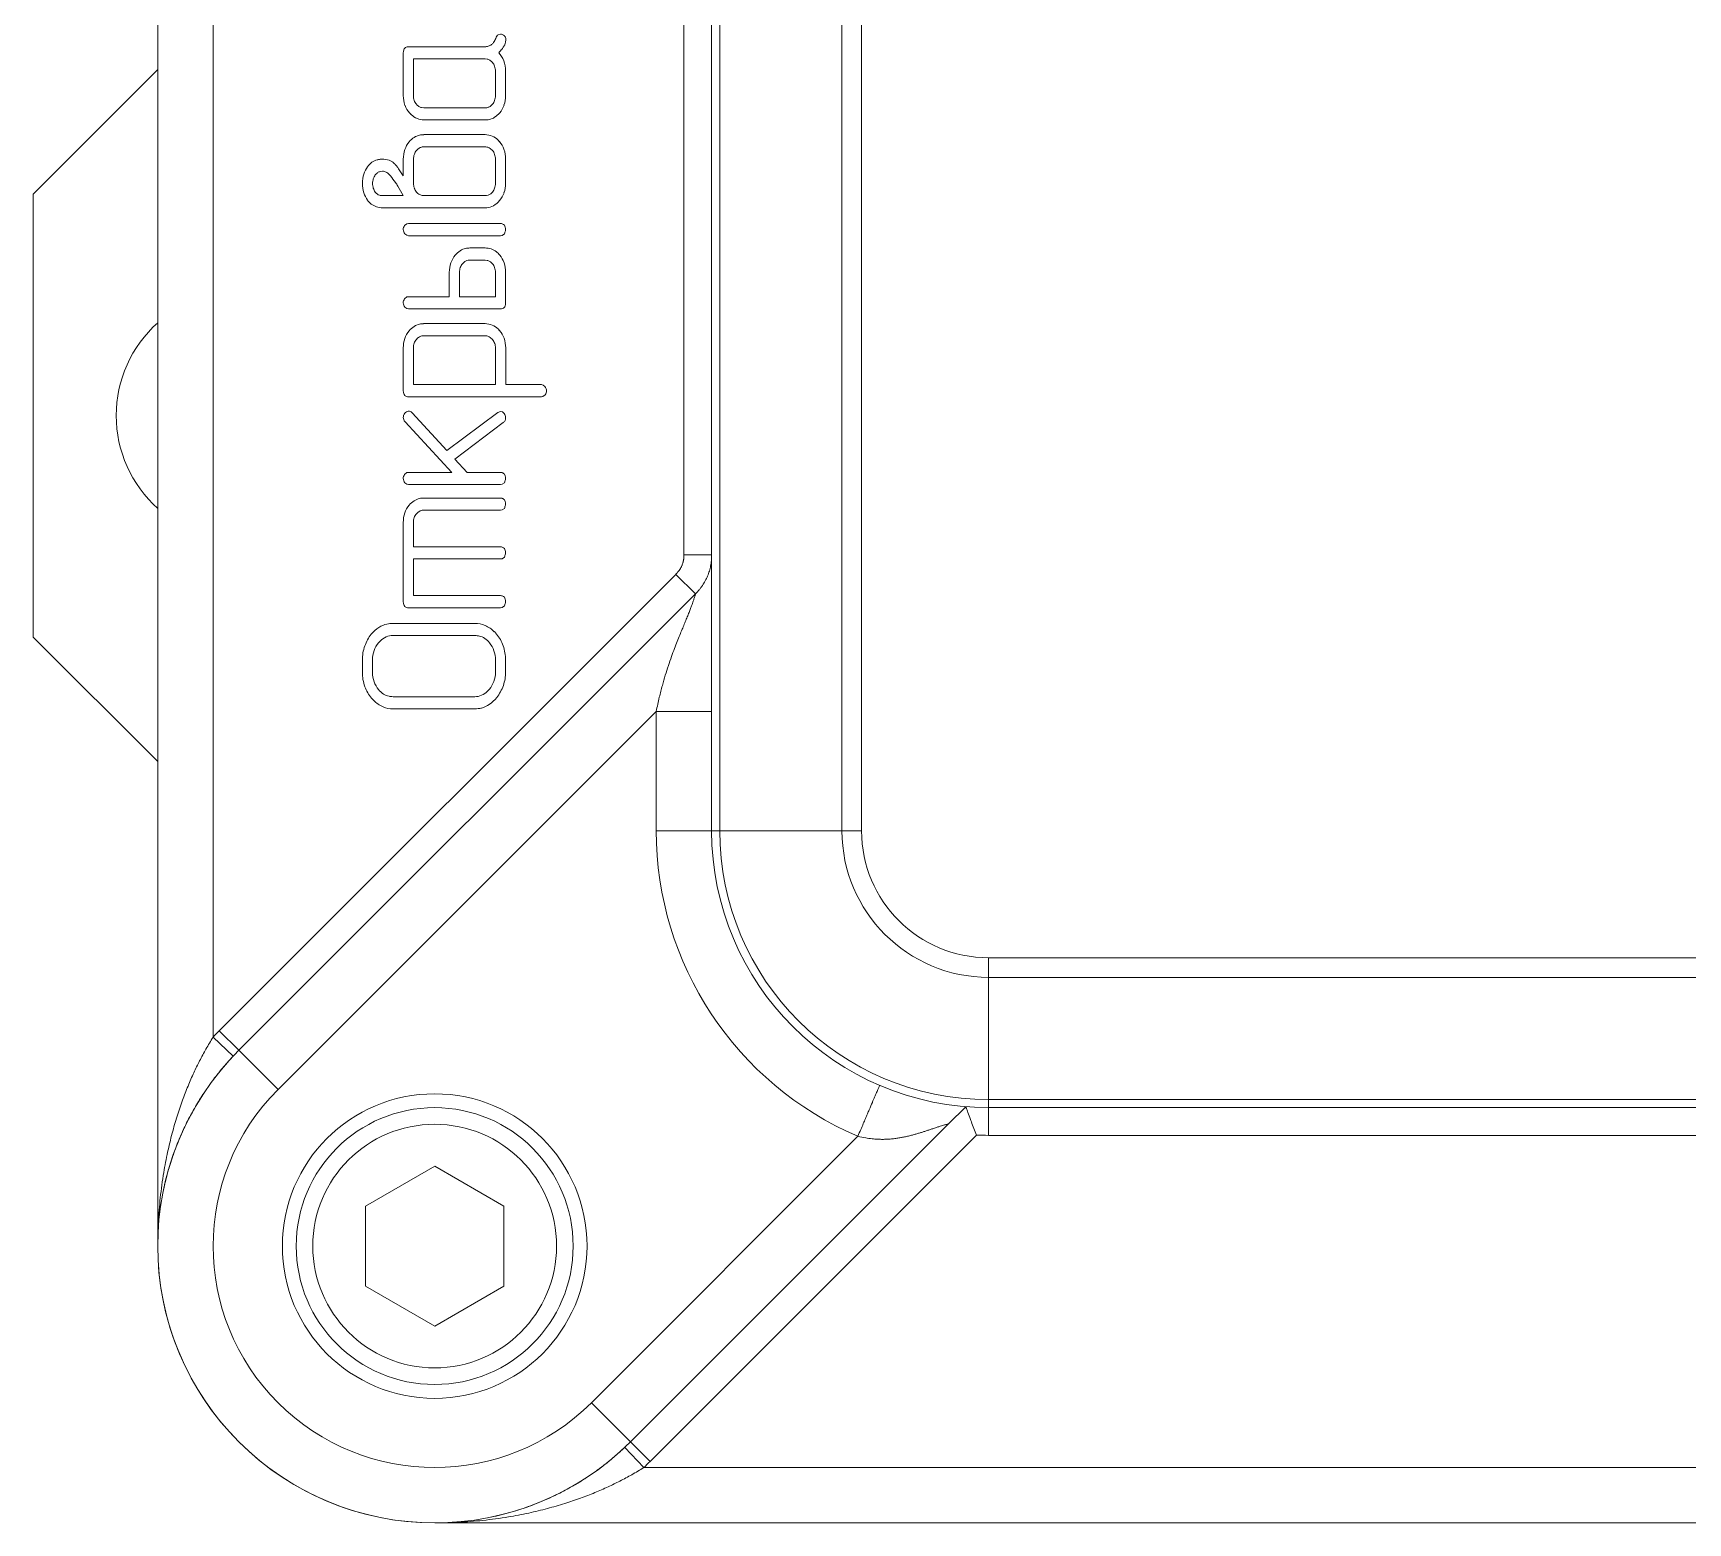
# Model space of a CAD drawing. Header units: millimetres. Extents: x -343 to 390, y -339 to 375.
# Drawn here: x -62 to -2.2, y -105 to -51.2 of the extents above; entities that cross this region are included whole.
import ezdxf

# ---------------------------------------------------------------- set-up
doc = ezdxf.new("R2010")
doc.units = ezdxf.units.MM
doc.linetypes.add('K5LT_THIN', pattern=[0])

# ---------------------------------------------------------------- blocks, each defined once
blk = doc.blocks.new('U7')
at = {"color": 7, "linetype": 'K5LT_THIN', "lineweight": 18}
for p, q in [((-37.5, 80), (-37.5, -80)), ((-37.207, 80), (-37.207, -80)), ((-32.793, 80), (-32.793, -80)), ((-32.086, 80), (-32.086, -80)), ((-57.5, -95), (-57.5, -36)), ((-55.5, -87.45), (-55.5, -37.55)), ((-38.5, -42), (-38.5, -70.029)), ((-45.12, -51.222), (-45.204, -51.243)), ((-44.983, -51.283), (-45.01, -51.259)), ((-48.635, -51.899), (-48.635, -53.441)), ((-45.678, -51.679), (-48.45, -51.679)), ((-44.939, -51.512), (-44.928, -51.433)), ((-44.928, -51.433), (-44.929, -51.414)), ((-62, -57), (-57.5, -52.5)), ((-45.676, -52.118), (-48.267, -52.118)), ((-48.267, -52.118), (-48.267, -53.442)), ((-45.603, -52.126), (-45.676, -52.118)), ((-45.306, -53.442), (-45.306, -52.559)), ((-44.939, -53.441), (-44.939, -52.559)), ((-45.474, -53.814), (-45.414, -53.755)), ((-48.404, -54.071), (-48.355, -54.12)), ((-47.97, -53.875), (-47.897, -53.883)), ((-47.897, -53.883), (-45.676, -53.883)), ((-47.896, -54.322), (-45.678, -54.322)), ((-45.678, -54.853), (-47.895, -54.853)), ((-48.097, -55.363), (-48.157, -55.421)), ((-45.678, -55.294), (-47.895, -55.294)), ((-45.648, -55.295), (-45.678, -55.294)), ((-45.157, -55.107), (-45.204, -55.055)), ((-48.933, -55.919), (-49.005, -55.851)), ((-48.633, -56.338), (-48.803, -56.087)), ((-48.633, -55.739), (-48.633, -56.338)), ((-48.264, -55.739), (-48.264, -56.611)), ((-45.308, -56.611), (-45.308, -55.739)), ((-44.939, -56.611), (-44.939, -55.739)), ((-49.58, -56.239), (-49.644, -56.305)), ((-49.345, -56.178), (-49.387, -56.175)), ((-48.633, -57.055), (-48.829, -56.716)), ((-62, -73), (-62, -57)), ((-49.376, -57.055), (-48.633, -57.055)), ((-47.924, -57.054), (-47.895, -57.055)), ((-47.895, -57.055), (-45.678, -57.055)), ((-45.476, -56.987), (-45.415, -56.928)), ((-49.376, -57.496), (-45.678, -57.496)), ((-45.678, -57.496), (-45.618, -57.493)), ((-48.505, -58.074), (-48.587, -58.136)), ((-48.572, -58.439), (-48.51, -58.489)), ((-48.51, -58.489), (-48.45, -58.505)), ((-48.45, -58.066), (-48.505, -58.074)), ((-45.123, -58.066), (-48.45, -58.066)), ((-48.45, -58.505), (-45.123, -58.505)), ((-45.123, -58.505), (-45.059, -58.496)), ((-45.059, -58.496), (-44.983, -58.439)), ((-44.983, -58.127), (-45.01, -58.101)), ((-45.678, -58.947), (-46.232, -58.947)), ((-46.435, -59.455), (-46.495, -59.514)), ((-45.677, -59.386), (-46.232, -59.386)), ((-45.604, -59.394), (-45.677, -59.386)), ((-46.971, -59.828), (-46.971, -60.709)), ((-46.603, -59.827), (-46.603, -60.709)), ((-45.306, -60.709), (-45.306, -59.827)), ((-44.939, -60.928), (-44.939, -59.827)), ((-48.505, -60.717), (-48.587, -60.779)), ((-48.45, -60.709), (-48.505, -60.717)), ((-46.971, -60.709), (-48.45, -60.709)), ((-46.603, -60.709), (-45.306, -60.709)), ((-48.572, -61.082), (-48.51, -61.132)), ((-48.51, -61.132), (-48.45, -61.148)), ((-48.45, -61.148), (-45.123, -61.148)), ((-45.677, -62.119), (-47.901, -62.119)), ((-45.679, -61.68), (-47.9, -61.68)), ((-45.647, -62.121), (-45.677, -62.119)), ((-45.154, -61.934), (-45.201, -61.883)), ((-48.635, -62.557), (-48.635, -64.103)), ((-48.267, -62.556), (-48.267, -63.884)), ((-48.133, -62.218), (-48.16, -62.247)), ((-45.304, -63.884), (-45.304, -62.556)), ((-44.936, -63.884), (-44.936, -62.557)), ((-48.267, -63.884), (-45.304, -63.884)), ((-43.645, -63.884), (-44.936, -63.884)), ((-43.58, -63.902), (-43.645, -63.884)), ((-43.519, -63.954), (-43.58, -63.902)), ((-48.584, -64.274), (-48.569, -64.288)), ((-48.45, -64.323), (-43.645, -64.323)), ((-43.645, -64.323), (-43.59, -64.315)), ((-43.59, -64.315), (-43.508, -64.253)), ((-48.442, -64.842), (-48.462, -64.843)), ((-48.316, -64.903), (-48.328, -64.892)), ((-47.061, -66.268), (-48.316, -64.903)), ((-45.224, -64.886), (-47.061, -66.268)), ((-45.12, -64.851), (-45.224, -64.886)), ((-45.054, -64.868), (-45.12, -64.851)), ((-44.99, -64.921), (-45.054, -64.868)), ((-48.568, -65.23), (-46.878, -67.054)), ((-46.771, -66.572), (-45.024, -65.256)), ((-46.324, -67.054), (-46.771, -66.572)), ((-48.505, -67.062), (-48.587, -67.124)), ((-48.572, -67.427), (-48.51, -67.477)), ((-48.51, -67.477), (-48.45, -67.493)), ((-48.45, -67.054), (-48.505, -67.062)), ((-46.878, -67.054), (-48.45, -67.054)), ((-48.45, -67.493), (-45.123, -67.493)), ((-45.123, -67.054), (-46.324, -67.054)), ((-45.123, -67.493), (-45.059, -67.484)), ((-45.059, -67.484), (-44.983, -67.427)), ((-44.983, -67.115), (-45.01, -67.089)), ((-45.123, -67.98), (-47.896, -67.98)), ((-44.983, -68.041), (-45.01, -68.015)), ((-48.16, -68.547), (-48.099, -68.488)), ((-47.897, -68.419), (-45.124, -68.419)), ((-45.124, -68.419), (-45.059, -68.41)), ((-45.059, -68.41), (-44.983, -68.353)), ((-48.635, -68.861), (-48.635, -71.723)), ((-48.267, -69.742), (-48.267, -68.86)), ((-45.124, -69.742), (-48.267, -69.742)), ((-44.983, -69.803), (-45.01, -69.777)), ((-48.267, -70.181), (-45.124, -70.181)), ((-48.267, -71.504), (-48.267, -70.181)), ((-45.124, -70.181), (-45.059, -70.172)), ((-45.059, -70.172), (-44.983, -70.115)), ((-38.5, -70.029), (-37.5, -70.029)), ((-38.793, -70.737), (-55.278, -87.222)), ((-38.793, -70.737), (-38.086, -71.444)), ((-38.086, -71.444), (-54.571, -87.929)), ((-45.124, -71.504), (-48.267, -71.504)), ((-44.983, -71.566), (-45.01, -71.539)), ((-48.584, -71.894), (-48.569, -71.908)), ((-48.45, -71.943), (-45.123, -71.943)), ((-45.123, -71.943), (-45.059, -71.934)), ((-45.059, -71.934), (-44.983, -71.877)), ((-46.047, -72.507), (-49.003, -72.507)), ((-45.266, -72.894), (-45.346, -72.806)), ((-57.5, -77.5), (-62, -73)), ((-49.47, -73.145), (-49.525, -73.206)), ((-46.046, -72.946), (-49.004, -72.946)), ((-50.111, -73.833), (-50.111, -74.273)), ((-49.743, -73.832), (-49.743, -74.273)), ((-45.306, -74.273), (-45.306, -73.832)), ((-44.939, -74.273), (-44.939, -73.833)), ((-49.779, -75.211), (-49.703, -75.293)), ((-49.004, -75.155), (-46.046, -75.155)), ((-45.59, -74.958), (-45.526, -74.889)), ((-39.5, -75.686), (-53.157, -89.343)), ((-49.003, -75.595), (-46.047, -75.595)), ((-39.5, -75.686), (-39.5, -80)), ((-37.5, -75.686), (-39.5, -75.686)), ((-39.5, -80), (-37.5, -80)), ((-37.5, -80), (-37.207, -80)), ((-32.793, -80), (-37.207, -80)), ((-32.086, -80), (-32.793, -80)), ((-27.5, -84.586), (-27.5, -85.293)), ((-27.5, -84.586), (27.5, -84.586)), ((-27.5, -85.293), (-27.5, -89.707)), ((-27.5, -85.293), (27.5, -85.293)), ((-55.278, -87.222), (-54.571, -87.929)), ((-55.5, -87.45), (-54.773, -88.137)), ((-53.157, -89.343), (-54.571, -87.929)), ((-28.944, -90.586), (-28.324, -89.966)), ((-27.5, -89.707), (27.5, -89.707)), ((-27.5, -90), (-27.5, -89.707)), ((-27.5, -90), (27.5, -90)), ((-27.5, -91), (-27.5, -90)), ((-40.429, -102.071), (-28.944, -90.586)), ((-41.843, -100.657), (-32.219, -91.033)), ((-39.722, -102.778), (-27.935, -90.991)), ((-27.5, -91), (27.5, -91)), ((-50, -93.557), (-47.5, -92.113)), ((-47.5, -92.113), (-45, -93.557)), ((-50, -96.443), (-50, -93.557)), ((-45, -93.557), (-45, -96.443)), ((-57.498, -94.798), (-57.498, -94.797)), ((-57.498, -94.814), (-57.498, -94.809)), ((-47.5, -97.887), (-50, -96.443)), ((-45, -96.443), (-47.5, -97.887)), ((-41.843, -100.657), (-40.429, -102.071)), ((-39.722, -102.778), (-40.429, -102.071)), ((-40.637, -102.273), (-39.95, -103)), ((39.95, -103), (-39.95, -103)), ((47.5, -105), (-47.5, -105)), ((-47.5, -105), (47.5, -105)), ((-47.315, -104.998), (-47.305, -104.998)), ((-47.294, -104.998), (-47.293, -104.998))]:
    blk.add_line(p, q, dxfattribs=at)
for radius in [5.5, 5, 4.4]:
    blk.add_circle((-47.5, -95), radius, dxfattribs=at)
for centre, radius, start, end in [((-46.067, -51.046), 0.842, 325.42659, 336.62704), ((-44.983, -51.467), 0.323, 146.76853, 164.34555), ((-45.127, -51.373), 0.151, 120.97054, 146.76853), ((-45.12, -51.41), 0.188, 71.49685, 90), ((-45.115, -51.393), 0.171, 52.08497, 71.49685), ((-45.093, -51.398), 0.159, 22.71077, 46.44525), ((-45.164, -51.428), 0.236, 3.30172, 22.71077), ((-48.253, -51.899), 0.382, 163.37244, 180), ((-48.47, -51.834), 0.155, 137.15764, 163.37244), ((-48.484, -51.821), 0.136, 110.36654, 137.15764), ((-48.45, -51.913), 0.234, 90, 110.36654), ((-45.678, -51.36), 0.319, 270, 279.87922), ((-45.691, -51.288), 0.392, 279.87922, 288.77914), ((-45.711, -51.228), 0.455, 288.77914, 296.48153), ((-45.792, -51.065), 0.637, 296.48153, 302.98973), ((-45.655, -51.33), 0.342, 307.80353, 325.42659), ((-47.516, -49.742), 3.174, 317.19186, 320.53132), ((-45.8, -52.484), 0.847, 20.62043, 43.72904), ((-45.199, -51.649), 0.173, 320.53132, 334.86523), ((-45.736, -51.227), 0.853, 324.45252, 333.77722), ((-45.351, -51.417), 0.423, 333.77722, 347.02862), ((-45.668, -52.423), 0.305, 57.59477, 77.68766), ((-45.717, -52.5), 0.396, 39.98899, 57.59477), ((-45.747, -52.526), 0.435, 18.91227, 39.98899), ((-45.845, -52.559), 0.539, 0, 18.91227), ((-46, -52.559), 1.061, 0, 20.62043), ((-47.606, -53.441), 1.029, 180, 200.13873), ((-47.728, -53.442), 0.539, 180, 198.91227), ((-47.827, -53.475), 0.435, 198.91227, 219.98898), ((-47.856, -53.5), 0.396, 219.98898, 237.59476), ((-45.747, -53.475), 0.435, 320.01101, 341.08773), ((-45.845, -53.442), 0.539, 341.08773, 0), ((-46.016, -53.441), 1.077, 341.08886, 0), ((-47.794, -53.51), 0.828, 200.13873, 222.61364), ((-47.804, -53.543), 0.799, 226.34447, 246.31975), ((-47.896, -53.751), 0.571, 246.31975, 270), ((-47.905, -53.577), 0.305, 237.59476, 257.68765), ((-45.678, -53.596), 0.726, 270, 275.98355), ((-45.676, -53.548), 0.335, 270, 288.82576), ((-45.67, -53.672), 0.649, 275.98355, 282.31078), ((-45.672, -53.561), 0.322, 288.82576, 308.0306), ((-45.661, -53.712), 0.609, 282.31078, 302.40326), ((-45.759, -53.558), 0.791, 302.40326, 320.00987), ((-45.819, -53.508), 0.869, 320.00987, 341.08886), ((-47.82, -55.607), 0.78, 122.80053, 140.4905), ((-47.913, -55.462), 0.607, 102.7271, 122.80053), ((-47.904, -55.504), 0.65, 96.17045, 102.7271), ((-47.895, -55.588), 0.734, 90, 96.17045), ((-45.678, -55.489), 0.636, 66.90896, 90), ((-45.708, -55.561), 0.714, 45.14057, 66.90896), ((-47.544, -55.739), 1.089, 161.29826, 180), ((-47.741, -55.672), 0.882, 140.4905, 161.29826), ((-47.706, -55.739), 0.558, 161.32896, 180), ((-47.828, -55.697), 0.429, 140.00433, 161.32896), ((-47.899, -55.616), 0.321, 108.82541, 128.03021), ((-47.895, -55.628), 0.334, 90, 108.82541), ((-45.674, -55.593), 0.299, 60.85874, 84.98181), ((-45.722, -55.68), 0.398, 39.99154, 60.85874), ((-45.758, -55.71), 0.446, 19.09246, 39.99155), ((-45.841, -55.739), 0.533, 0, 19.09246), ((-45.796, -55.657), 0.844, 19.03046, 40.72278), ((-46.032, -55.739), 1.094, 0, 19.03046), ((-49.23, -56.523), 0.864, 143.71536, 163.29535), ((-49.341, -56.448), 0.73, 125.34658, 143.28818), ((-49.416, -56.343), 0.601, 105.55537, 125.34658), ((-49.402, -56.392), 0.652, 100.80584, 105.55537), ((-49.391, -56.453), 0.714, 96.26797, 100.80584), ((-49.378, -56.527), 0.789, 76.85499, 96.57462), ((-49.312, -56.245), 0.499, 51.99523, 76.85499), ((-50.029, -56.892), 1.466, 37.69424, 41.6021), ((-50.316, -57.114), 1.828, 34.19538, 37.69424), ((-48.924, -56.615), 1.184, 163.29535, 180), ((-48.952, -56.615), 1.156, 180, 196.9089), ((-49.171, -56.615), 0.571, 162.49798, 180), ((-49.142, -56.615), 0.6, 180, 197.08143), ((-49.276, -56.582), 0.461, 142.99908, 162.49798), ((-49.402, -56.465), 0.288, 108.34633, 128.14861), ((-49.387, -56.51), 0.336, 90, 108.34633), ((-49.386, -56.469), 0.295, 56.95293, 81.93729), ((-49.516, -56.668), 0.532, 38.4322, 56.95293), ((-53.734, -60.01), 5.914, 35.45359, 38.38916), ((-50.3, -57.564), 1.697, 29.97242, 35.45359), ((-47.731, -56.611), 0.533, 180, 199.09582), ((-45.866, -56.611), 0.558, 341.33232, 0), ((-45.985, -56.611), 1.046, 340.78295, 0), ((-49.177, -56.684), 0.92, 196.9089, 215.87657), ((-49.289, -56.751), 0.791, 216.65975, 223.95589), ((-49.383, -56.841), 0.66, 223.95589, 231.94167), ((-49.291, -56.661), 0.444, 197.08143, 216.95587), ((-49.408, -56.762), 0.29, 214.76741, 233.91919), ((-49.409, -56.764), 0.288, 233.91919, 253.11468), ((-49.393, -56.712), 0.342, 253.11468, 262.21261), ((-49.376, -56.589), 0.467, 262.21261, 270), ((-47.814, -56.639), 0.446, 199.09582, 219.9969), ((-47.85, -56.669), 0.398, 219.99691, 240.86331), ((-47.898, -56.756), 0.299, 240.86331, 264.9866), ((-45.678, -56.721), 0.334, 270, 288.82468), ((-45.673, -56.734), 0.321, 288.82468, 308.03064), ((-45.744, -56.652), 0.429, 320.00979, 341.33232), ((-45.767, -56.724), 0.797, 299.13647, 320.00621), ((-45.843, -56.66), 0.896, 320.00621, 340.78295), ((-49.418, -56.887), 0.602, 231.94167, 251.95058), ((-49.376, -56.757), 0.739, 251.95058, 270), ((-45.67, -56.897), 0.599, 275.01504, 299.13647), ((-48.389, -58.285), 0.246, 162.15956, 180), ((-48.42, -58.285), 0.215, 180, 202.23312), ((-48.35, -58.298), 0.286, 145.63477, 162.15956), ((-48.404, -58.279), 0.232, 202.23312, 223.64767), ((-45.123, -58.28), 0.215, 72.66654, 90), ((-45.107, -58.227), 0.158, 52.46866, 72.66654), ((-45.152, -58.249), 0.208, 15.67003, 35.79547), ((-46.249, -57.947), 1.358, 338.7695, 343.90206), ((-45.281, -58.285), 0.342, 0, 15.67003), ((-45.077, -58.285), 0.139, 343.90206, 0), ((-46.156, -59.701), 0.78, 122.81556, 140.50226), ((-46.25, -59.555), 0.607, 102.74011, 122.81556), ((-46.241, -59.597), 0.65, 96.17678, 102.74011), ((-46.232, -59.681), 0.734, 90, 96.17678), ((-45.678, -59.615), 0.668, 71.17412, 90), ((-45.669, -59.591), 0.642, 51.97026, 71.17412), ((-45.728, -59.666), 0.738, 45.71363, 51.97026), ((-45.831, -59.771), 0.885, 40.00208, 45.71363), ((-45.901, -59.828), 1.07, 161.18117, 180), ((-46.073, -59.769), 0.888, 140.50227, 161.18117), ((-46.065, -59.827), 0.538, 161.06269, 180), ((-46.163, -59.794), 0.435, 139.97018, 161.06269), ((-46.237, -59.709), 0.322, 108.82246, 128.02834), ((-46.232, -59.721), 0.335, 90, 108.82246), ((-45.668, -59.692), 0.305, 57.64411, 77.73157), ((-45.717, -59.769), 0.396, 40.02983, 57.64411), ((-45.747, -59.794), 0.435, 18.93732, 40.02983), ((-45.844, -59.827), 0.538, 0, 18.93732), ((-45.818, -59.76), 0.868, 18.92063, 40.00208), ((-46.014, -59.827), 1.075, 0, 18.92063), ((-48.389, -60.929), 0.246, 162.15237, 180), ((-48.42, -60.929), 0.215, 180, 202.23312), ((-48.35, -60.941), 0.286, 145.62329, 162.15237), ((-45.32, -60.928), 0.382, 343.36637, 0), ((-48.404, -60.922), 0.232, 202.23312, 223.64767), ((-45.123, -60.914), 0.234, 270, 290.35954), ((-45.089, -61.006), 0.136, 290.35954, 317.14939), ((-45.103, -60.993), 0.155, 317.14939, 343.36637), ((-54.5, -65), 4.5, 131.81031, 228.18969), ((-47.717, -62.517), 0.912, 140.73468, 160.99032), ((-47.811, -62.44), 0.79, 123.22567, 140.73467), ((-47.916, -62.279), 0.597, 103.0633, 123.22567), ((-47.908, -62.314), 0.634, 96.34283, 103.0633), ((-47.901, -62.433), 0.314, 90, 113.0536), ((-47.9, -62.392), 0.711, 90, 96.34283), ((-45.679, -62.328), 0.648, 66.99497, 90), ((-45.674, -62.418), 0.298, 60.61864, 84.87341), ((-45.704, -62.387), 0.713, 45.07631, 66.99497), ((-45.802, -62.491), 0.855, 19.26653, 40.70005), ((-47.601, -62.557), 1.034, 160.99032, 180), ((-47.748, -62.556), 0.519, 160.84331, 180), ((-47.822, -62.53), 0.44, 140.02189, 160.84331), ((-47.888, -62.464), 0.347, 113.0536, 134.96097), ((-45.729, -62.515), 0.41, 39.98028, 60.61864), ((-45.779, -62.557), 0.476, 20.03027, 39.98029), ((-45.776, -62.556), 0.472, 0, 20.03027), ((-45.992, -62.557), 1.056, 0, 19.26653), ((-48.253, -64.103), 0.382, 180, 196.69995), ((-48.47, -64.168), 0.155, 196.69995, 223.04666), ((-48.48, -64.177), 0.142, 231.37769, 253.34317), ((-48.45, -64.077), 0.246, 253.34317, 270), ((-43.729, -64.131), 0.274, 21.61931, 40.09936), ((-43.745, -64.091), 0.286, 325.63475, 342.15954), ((-43.661, -64.104), 0.201, 0, 21.61931), ((-43.706, -64.104), 0.246, 342.15954, 0), ((-48.424, -65.066), 0.211, 159.31516, 180), ((-48.419, -65.066), 0.216, 180, 202.29312), ((-48.349, -65.095), 0.291, 141.70562, 159.31516), ((-48.404, -65.051), 0.221, 121.76309, 141.70561), ((-48.444, -64.987), 0.145, 97.11444, 121.76309), ((-48.442, -64.988), 0.146, 66.48721, 90), ((-48.459, -65.027), 0.189, 45.81415, 66.48721), ((-45.204, -65.078), 0.265, 18.11156, 36.34995), ((-45.17, -65.085), 0.232, 336.92248, 1.47067), ((-45.208, -65.08), 0.269, 0, 18.11156), ((-48.357, -65.041), 0.283, 202.29312, 221.7452), ((-45.172, -65.064), 0.242, 307.66406, 332.33504), ((-48.389, -67.273), 0.246, 162.15237, 180), ((-48.42, -67.273), 0.215, 180, 202.23312), ((-48.35, -67.286), 0.286, 145.62329, 162.15237), ((-48.404, -67.267), 0.232, 202.23312, 223.64767), ((-45.123, -67.268), 0.215, 72.67091, 90), ((-45.107, -67.215), 0.158, 52.47065, 72.67091), ((-45.152, -67.237), 0.208, 15.67003, 35.79547), ((-46.249, -66.935), 1.358, 338.7695, 343.90206), ((-45.281, -67.273), 0.342, 0, 15.67003), ((-45.077, -67.273), 0.139, 343.90206, 0), ((-47.821, -68.734), 0.78, 122.78398, 140.4773), ((-47.914, -68.589), 0.607, 102.71266, 122.78398), ((-47.905, -68.631), 0.651, 96.16345, 102.71266), ((-47.896, -68.715), 0.735, 90, 96.16345), ((-45.123, -68.194), 0.215, 72.66654, 90), ((-45.107, -68.141), 0.158, 52.46866, 72.66654), ((-45.152, -68.163), 0.208, 15.67003, 35.79547), ((-45.281, -68.199), 0.342, 0, 15.67003), ((-47.566, -68.861), 1.069, 161.16744, 180), ((-47.738, -68.802), 0.887, 140.47731, 161.16744), ((-47.728, -68.86), 0.539, 161.08977, 180), ((-47.827, -68.826), 0.435, 140.01365, 161.08977), ((-47.901, -68.741), 0.321, 108.82754, 128.03057), ((-47.897, -68.753), 0.334, 90, 108.82754), ((-46.249, -67.861), 1.358, 338.7695, 343.90206), ((-45.077, -68.199), 0.139, 343.90206, 0), ((-45.124, -69.957), 0.215, 72.67206, 90), ((-45.107, -69.903), 0.159, 52.47304, 72.67206), ((-45.152, -69.925), 0.208, 15.67003, 35.79547), ((-45.281, -69.962), 0.342, 0, 15.67003), ((-46.249, -69.624), 1.358, 338.7695, 343.90206), ((-45.077, -69.962), 0.139, 343.90206, 0), ((-45.124, -71.719), 0.215, 72.67206, 90), ((-45.107, -71.665), 0.159, 52.47304, 72.67206), ((-45.152, -71.687), 0.208, 15.67003, 35.79547), ((-45.281, -71.724), 0.342, 0, 15.67003), ((-48.253, -71.723), 0.381, 180, 196.70324), ((-48.47, -71.788), 0.155, 196.70324, 223.04999), ((-48.48, -71.797), 0.142, 231.38118, 253.34612), ((-48.45, -71.697), 0.246, 253.34612, 270), ((-46.249, -71.386), 1.358, 338.7695, 343.90206), ((-45.077, -71.724), 0.139, 343.90206, 0), ((-48.85, -73.672), 1.215, 123.14687, 140.48838), ((-49.025, -73.405), 0.897, 102.93032, 123.14687), ((-49.014, -73.45), 0.943, 96.29533, 102.93032), ((-49.003, -73.554), 1.047, 90, 96.29533), ((-46.047, -73.444), 0.937, 66.84375, 90), ((-46.097, -73.561), 1.064, 45.13346, 66.84375), ((-46.282, -73.752), 1.329, 19.21489, 40.15065), ((-48.55, -73.833), 1.562, 160.90368, 180), ((-48.732, -73.769), 1.368, 140.48838, 160.90368), ((-48.696, -73.832), 1.048, 160.7918, 180), ((-48.838, -73.783), 0.898, 140.0207, 160.7918), ((-48.97, -73.647), 0.708, 113.17494, 134.86922), ((-49.004, -73.568), 0.622, 90, 113.17494), ((-46.046, -73.676), 0.73, 83.38329, 90), ((-46.036, -73.587), 0.64, 76.31779, 83.38329), ((-46.026, -73.546), 0.599, 56.18462, 76.31779), ((-46.125, -73.695), 0.777, 38.53951, 56.18462), ((-46.253, -73.797), 0.94, 18.72475, 38.53952), ((-46.514, -73.833), 1.575, 0, 19.21489), ((-46.358, -73.832), 1.052, 0, 18.72475), ((-48.55, -74.273), 1.561, 180, 199.5164), ((-48.691, -74.273), 1.053, 180, 199.11891), ((-48.848, -74.328), 0.886, 199.11891, 219.97854), ((-46.266, -74.278), 0.959, 320.4913, 340.32093), ((-46.28, -74.273), 0.974, 340.32093, 0), ((-46.38, -74.273), 1.441, 340.62255, 0), ((-48.799, -74.361), 1.297, 199.5164, 220.94943), ((-48.907, -74.377), 0.81, 219.97854, 237.37064), ((-49.018, -74.551), 0.603, 237.37064, 257.55148), ((-49.011, -74.519), 0.636, 257.55148, 263.93473), ((-49.004, -74.451), 0.704, 263.93473, 270), ((-46.046, -74.557), 0.598, 270, 293.35712), ((-46.091, -74.453), 0.711, 293.35712, 314.74956), ((-46.224, -74.426), 1.228, 304.57603, 321.72832), ((-46.45, -74.249), 1.515, 321.72831, 340.62255), ((-48.929, -74.508), 1.101, 225.40547, 246.66148), ((-49.003, -74.679), 0.916, 246.66148, 270), ((-46.047, -74.575), 1.02, 270, 276.93116), ((-46.034, -74.68), 0.914, 276.93116, 284.2544), ((-46.025, -74.715), 0.878, 284.2544, 304.57603), ((-27.5, -80), 12, 180, 246.84141), ((-27.5, -80), 10, 180, 270), ((-27.5, -80), 9.707, 180, 270), ((-27.5, -80), 5.293, 180, 270), ((-27.5, -80), 4.586, 180, 270), ((-47.5, -95), 11, 135, 136.65824), ((-47.5, -95), 10, 135, 315), ((-47.5, -95), 8, 135, 315), ((-27.5, -80), 11, 267.73339, 270), ((-47.5, -95), 10, 180, 270), ((-47.5, -95), 11, 313.34176, 315)]:
    blk.add_arc(centre, radius, start, end, dxfattribs=at)
for points, knots in [([(-38.793, -70.737), (-38.792, -70.736), (-38.791, -70.735), (-38.781, -70.725), (-38.772, -70.716), (-38.755, -70.697), (-38.747, -70.688), (-38.73, -70.669), (-38.723, -70.66), (-38.708, -70.642), (-38.7, -70.633), (-38.693, -70.623), (-38.692, -70.623), (-38.685, -70.614), (-38.679, -70.605), (-38.667, -70.588), (-38.661, -70.579), (-38.649, -70.562), (-38.644, -70.554), (-38.633, -70.537), (-38.628, -70.529), (-38.622, -70.519), (-38.621, -70.517), (-38.611, -70.5), (-38.602, -70.483), (-38.586, -70.45), (-38.578, -70.434), (-38.571, -70.416), (-38.571, -70.415), (-38.57, -70.414), (-38.57, -70.413), (-38.562, -70.395), (-38.556, -70.378), (-38.544, -70.343), (-38.539, -70.326), (-38.534, -70.306), (-38.533, -70.304), (-38.53, -70.293), (-38.528, -70.283), (-38.524, -70.264), (-38.521, -70.254), (-38.518, -70.234), (-38.516, -70.224), (-38.512, -70.203), (-38.511, -70.193), (-38.509, -70.181), (-38.509, -70.18), (-38.508, -70.168), (-38.506, -70.156), (-38.504, -70.133), (-38.503, -70.121), (-38.502, -70.097), (-38.501, -70.084), (-38.5, -70.059), (-38.5, -70.046), (-38.5, -70.032), (-38.5, -70.031), (-38.5, -70.029)], [7.711554, 7.711554, 7.711554, 7.711554, 7.746978, 7.746978, 8.145148, 8.145148, 8.533424, 8.533424, 8.912506, 8.912506, 9.283103, 9.283103, 9.311984, 9.311984, 9.658236, 9.658236, 9.998142, 9.998142, 10.332511, 10.332511, 10.662147, 10.662147, 10.721923, 10.721923, 11.347407, 11.347407, 11.965617, 11.965617, 12, 12, 12.034383, 12.034383, 12.652593, 12.652593, 13.278077, 13.278077, 13.337853, 13.337853, 13.667489, 13.667489, 14.001858, 14.001858, 14.341764, 14.341764, 14.688016, 14.688016, 14.716897, 14.716897, 15.087494, 15.087494, 15.466576, 15.466576, 15.854852, 15.854852, 16.253022, 16.253022, 16.288446, 16.288446, 16.288446, 16.288446]), ([(-39.5, -75.686), (-39.466, -75.515), (-39.397, -75.199), (-39.287, -74.765), (-39.177, -74.383), (-39.066, -74.037), (-38.954, -73.715), (-38.846, -73.423), (-38.745, -73.163), (-38.651, -72.932), (-38.567, -72.726), (-38.488, -72.536), (-38.415, -72.36), (-38.347, -72.194), (-38.286, -72.041), (-38.235, -71.907), (-38.193, -71.794), (-38.161, -71.701), (-38.136, -71.624), (-38.117, -71.563), (-38.104, -71.517), (-38.094, -71.478), (-38.087, -71.45), (-38.086, -71.444), (-38.086, -71.444)], [0, 0, 0, 0, 2.197333, 4.098873, 5.739634, 7.358156, 8.893357, 10.300897, 11.59946, 12.7695, 13.849406, 14.842611, 15.844576, 16.81178, 17.774381, 18.679408, 19.516665, 20.27799, 21.001525, 21.722326, 22.398879, 23.031184, 23.988641, 25, 25, 25, 25]), ([(-55.5, -87.45), (-55.589, -87.592), (-55.758, -87.875), (-55.989, -88.306), (-56.206, -88.752), (-56.413, -89.226), (-56.615, -89.749), (-56.808, -90.319), (-56.988, -90.942), (-57.152, -91.622), (-57.3, -92.399), (-57.415, -93.248), (-57.485, -94.136), (-57.5, -94.717), (-57.5, -95)], [0, 0, 0, 0, 0.94231, 1.853916, 2.732178, 3.714199, 4.753476, 5.882248, 7.112575, 8.438332, 9.867056, 11.642224, 13.365585, 15, 15, 15, 15]), ([(-54.791, -88.156), (-54.809, -88.175), (-54.828, -88.195), (-54.882, -88.254), (-54.918, -88.294), (-55.011, -88.397), (-55.067, -88.462), (-55.178, -88.593), (-55.233, -88.659), (-55.34, -88.792), (-55.393, -88.859), (-55.5, -88.999), (-55.553, -89.071), (-55.606, -89.144)], [0, 0, 0, 0, 1.116657, 1.116657, 3.351512, 3.351512, 6.951512, 6.951512, 10.551512, 10.551512, 14.151512, 14.151512, 18, 18, 18, 18]), ([(-55.825, -89.459), (-55.936, -89.626), (-56.041, -89.794), (-56.24, -90.136), (-56.334, -90.309), (-56.514, -90.666), (-56.6, -90.85), (-56.76, -91.219), (-56.833, -91.404), (-56.975, -91.795), (-57.042, -92.001), (-57.102, -92.207)], [0, 0, 0, 0, 7.93442, 7.93442, 15.958808, 15.958808, 24.358808, 24.358808, 32.758808, 32.758808, 42, 42, 42, 42]), ([(-55.55, -89.067), (-55.554, -89.072), (-55.558, -89.078), (-55.566, -89.088), (-55.57, -89.094), (-55.578, -89.105), (-55.582, -89.11), (-55.594, -89.127), (-55.601, -89.138), (-55.609, -89.149)], [0, 0, 0, 0, 0.8, 0.8, 1.6, 1.6, 2.4, 2.4, 4, 4, 4, 4]), ([(-32.219, -91.033), (-32.185, -90.952), (-32.119, -90.798), (-32.028, -90.586), (-31.948, -90.398), (-31.877, -90.231), (-31.791, -90.031), (-31.716, -89.855), (-31.653, -89.709), (-31.613, -89.615), (-31.576, -89.529), (-31.542, -89.448), (-31.511, -89.375), (-31.475, -89.291), (-31.451, -89.235), (-31.436, -89.201), (-31.433, -89.194), (-31.433, -89.194)], [0, 0, 0, 0, 1.47674, 2.775663, 3.865008, 4.92259, 5.915128, 7.745013, 8.557428, 9.310664, 10.121036, 10.99116, 11.937495, 12.924778, 15.078277, 16.235036, 18, 18, 18, 18]), ([(-56.089, -89.879), (-56.209, -90.079), (-56.32, -90.282), (-56.526, -90.69), (-56.621, -90.895), (-56.796, -91.308), (-56.876, -91.516), (-57.02, -91.932), (-57.085, -92.141), (-57.2, -92.561), (-57.251, -92.771), (-57.294, -92.982)], [0, 0, 0, 0, 12.4, 12.4, 24.8, 24.8, 37.2, 37.2, 49.6, 49.6, 62, 62, 62, 62]), ([(-27.935, -90.991), (-27.966, -90.912), (-28.031, -90.745), (-28.114, -90.528), (-28.197, -90.31), (-28.253, -90.16), (-28.289, -90.061), (-28.307, -90.013), (-28.32, -89.976), (-28.324, -89.966), (-28.324, -89.966)], [0, 0, 0, 0, 1.709047, 3.597215, 4.89039, 7.147216, 8.080757, 8.940783, 9.727339, 11, 11, 11, 11]), ([(-32.219, -91.033), (-32.124, -91.057), (-31.95, -91.094), (-31.717, -91.126), (-31.529, -91.141), (-31.369, -91.145), (-31.213, -91.144), (-31.051, -91.134), (-30.891, -91.117), (-30.744, -91.096), (-30.605, -91.071), (-30.466, -91.042), (-30.324, -91.008), (-30.188, -90.972), (-30.063, -90.936), (-29.946, -90.901), (-29.832, -90.865), (-29.717, -90.827), (-29.6, -90.788), (-29.477, -90.747), (-29.356, -90.707), (-29.246, -90.671), (-29.161, -90.645), (-29.093, -90.624), (-29.037, -90.609), (-28.992, -90.597), (-28.954, -90.588), (-28.944, -90.586), (-28.944, -90.586)], [0, 0, 0, 0, 1.691248, 3.128233, 4.310955, 5.243693, 6.199403, 7.309882, 8.385136, 9.379349, 10.258176, 11.241157, 12.301916, 13.319989, 14.248637, 15.14136, 16.040801, 16.993368, 18.004483, 19.107212, 20.368994, 21.638987, 22.780258, 23.691874, 24.736271, 25.853906, 27.022304, 29, 29, 29, 29]), ([(-57.294, -92.981), (-57.28, -92.912), (-57.265, -92.843), (-57.234, -92.706), (-57.217, -92.637), (-57.183, -92.499), (-57.165, -92.431), (-57.108, -92.225), (-57.068, -92.088), (-57.024, -91.951)], [0, 0, 0, 0, 4.6, 4.6, 9.2, 9.2, 13.8, 13.8, 23, 23, 23, 23]), ([(-40.698, -102.331), (-40.704, -102.336), (-40.709, -102.341), (-40.754, -102.382), (-40.794, -102.418), (-40.897, -102.511), (-40.962, -102.567), (-41.093, -102.678), (-41.159, -102.733), (-41.292, -102.84), (-41.359, -102.893), (-41.499, -103), (-41.571, -103.053), (-41.644, -103.106)], [0.809166, 0.809166, 0.809166, 0.809166, 1.116637, 1.116637, 3.351482, 3.351482, 6.951482, 6.951482, 10.551482, 10.551482, 14.151482, 14.151482, 18, 18, 18, 18]), ([(-39.95, -103), (-40.092, -103.089), (-40.375, -103.258), (-40.806, -103.489), (-41.252, -103.706), (-41.726, -103.913), (-42.249, -104.115), (-42.819, -104.308), (-43.443, -104.488), (-44.122, -104.652), (-44.899, -104.8), (-45.748, -104.915), (-46.636, -104.985), (-47.217, -105), (-47.5, -105)], [0, 0, 0, 0, 0.942376, 1.854093, 2.732412, 3.714517, 4.75378, 5.882612, 7.112826, 8.438539, 9.867031, 11.642469, 13.365777, 15, 15, 15, 15]), ([(-41.959, -103.324), (-42.125, -103.435), (-42.293, -103.54), (-42.634, -103.739), (-42.807, -103.833), (-43.213, -104.038), (-43.446, -104.145), (-43.916, -104.339), (-44.152, -104.426), (-44.626, -104.581), (-44.864, -104.65), (-45.224, -104.738), (-45.344, -104.766), (-45.465, -104.791)], [0, 0, 0, 0, 8.62082, 8.62082, 17.337116, 17.337116, 28.937116, 28.937116, 40.537116, 40.537116, 52.137116, 52.137116, 58, 58, 58, 58]), ([(-41.566, -103.049), (-41.572, -103.053), (-41.577, -103.057), (-41.588, -103.066), (-41.594, -103.07), (-41.605, -103.078), (-41.61, -103.081), (-41.627, -103.093), (-41.638, -103.101), (-41.649, -103.109)], [0, 0, 0, 0, 0.8, 0.8, 1.6, 1.6, 2.4, 2.4, 4, 4, 4, 4])]:
    blk.add_open_spline(points, degree=3, knots=knots, dxfattribs=at)
blk.add_open_spline([(-37.5, -70.029), (-37.5, -70.858), (-38.086, -71.444)], degree=2, dxfattribs=at)
blk = doc.blocks.new('U0')
blk.add_blockref('U7', (0, 0))

msp = doc.modelspace()

# ---------------------------------------------------------------- block references
msp.add_blockref('U0', (0, 0))

doc.saveas('drawing.dxf')
